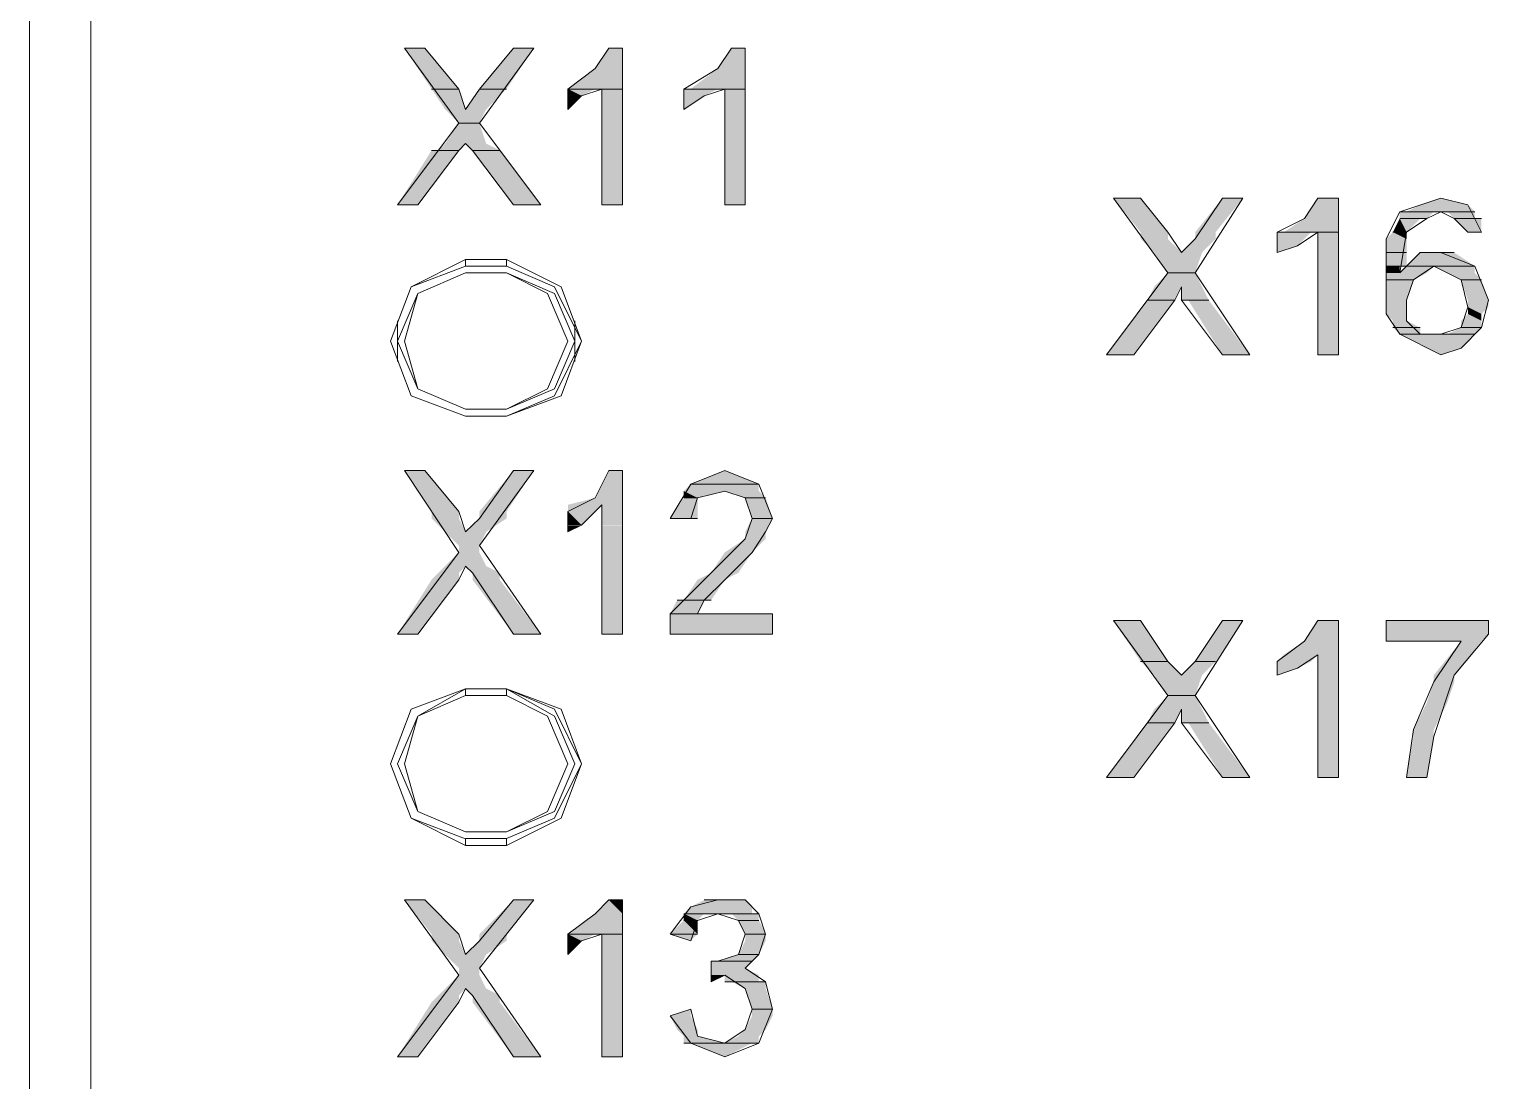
# Model space of a CAD drawing. Header units: millimetres. Extents: x 41 to 1635, y 11 to 1528.
# Drawn here: x 952.25 to 964.46, y 1126.95 to 1135.68 of the extents above; entities that cross this region are included whole.
import ezdxf

# ---------------------------------------------------------------- set-up
doc = ezdxf.new("R2010")
doc.units = ezdxf.units.MM
doc.header["$LTSCALE"] = 8
for name, color, linetype in [('Layer1', 3, 'CONTINUOUS'), ('PDF_Geometry', 7, 'CONTINUOUS'), ('PDF_Solid Fills', 7, 'CONTINUOUS')]:
    doc.layers.add(name, color=color, linetype=linetype)

# ---------------------------------------------------------------- blocks, each defined once
blk = doc.blocks.new('28SS211R')
at = {"layer": 'PDF_Geometry', "lineweight": 9}
for points in [[(0.177, 0.185), (0.177, -90.174), (45.384, -90.174), (45.894, -90.174)], [(45.894, -0.269), (-0.333, -0.269), (-0.333, -89.721)], [(3.292, -65.814), (2.839, -65.644), (2.669, -65.191), (2.839, -64.738), (3.292, -64.511), (3.292, -64.568)], [(3.292, -64.568), (2.839, -64.738), (2.669, -65.191), (2.839, -65.644), (3.292, -65.814)], [(3.292, -64.511), (3.632, -64.511), (3.632, -64.568)], [(3.632, -64.568), (3.292, -64.568)], [(3.632, -64.568), (4.029, -64.738), (4.255, -65.191), (4.029, -65.644), (3.632, -65.814), (4.086, -65.644), (4.255, -65.191), (4.086, -64.738), (3.632, -64.511)], [(3.292, -64.624), (3.292, -64.624)], [(3.632, -64.624), (3.632, -64.624)], [(2.726, -65.361), (2.726, -65.021)], [(4.199, -65.361), (4.199, -65.021)], [(3.292, -65.757), (3.292, -65.757)], [(3.632, -65.757), (3.632, -65.757)], [(3.292, -65.814), (3.292, -65.814)], [(3.632, -65.814), (3.632, -65.814)], [(11.564, -67.684), (10.94, -67.684), (10.94, -67.514), (11.79, -67.514), (11.79, -67.627), (11.507, -67.967), (11.337, -68.477)], [(11.564, -67.684), (11.337, -68.023), (11.167, -68.42), (11.11, -68.817), (11.28, -68.817), (11.337, -68.477)], [(3.292, -69.383), (2.839, -69.157), (2.669, -68.703), (2.839, -68.25), (3.292, -68.08), (3.292, -68.137)], [(3.292, -69.27), (2.896, -69.1), (2.726, -68.703), (2.896, -68.307), (3.292, -68.08), (2.839, -68.25), (2.669, -68.703), (2.839, -69.157), (3.292, -69.327)], [(3.632, -68.137), (3.632, -68.08), (3.292, -68.08)], [(3.292, -68.08), (3.292, -68.08)], [(3.632, -68.08), (3.632, -68.08)], [(3.632, -68.08), (4.086, -68.25), (4.255, -68.703), (4.086, -69.157), (3.632, -69.383), (3.632, -69.327)], [(3.632, -69.326), (4.029, -69.157), (4.255, -68.703), (4.029, -68.25), (3.632, -68.08)], [(3.632, -68.137), (3.972, -68.307), (4.142, -68.703), (3.972, -69.1), (3.632, -69.27), (4.029, -69.1), (4.199, -68.703), (4.029, -68.307), (3.632, -68.08)], [(3.292, -68.137), (2.896, -68.307), (2.783, -68.703), (2.896, -69.1), (3.292, -69.27)], [(3.632, -68.137), (3.292, -68.137)], [(3.292, -69.27), (3.292, -69.27)], [(3.292, -69.326), (3.632, -69.326)], [(3.292, -69.327), (3.292, -69.383), (3.632, -69.383)], [(3.632, -69.27), (3.632, -69.27)], [(5.162, -71.026), (5.445, -71.139), (5.728, -71.026), (5.842, -70.743), (5.785, -70.516), (5.615, -70.403), (5.728, -70.29), (5.785, -70.12), (5.728, -69.95), (5.615, -69.836), (5.388, -69.836), (5.162, -69.893), (4.992, -70.12), (5.162, -70.176), (5.219, -70.006), (5.388, -69.95), (5.558, -70.006), (5.615, -70.12), (5.558, -70.29), (5.388, -70.346), (5.332, -70.346), (5.332, -70.516), (5.445, -70.46), (5.615, -70.573), (5.672, -70.743), (5.615, -70.913)], [(5.615, -70.913), (5.445, -71.026), (5.219, -70.969), (5.162, -70.743), (4.992, -70.799), (5.162, -71.026)]]:
    blk.add_lwpolyline(points, dxfattribs=at)
for points in [[(2.896, -64.058), (3.236, -63.605), (3.292, -63.548), (3.349, -63.605), (3.689, -64.058), (3.916, -64.058), (3.406, -63.378), (3.859, -62.755), (3.689, -62.755), (3.406, -63.095), (3.292, -63.265), (3.236, -63.095), (2.952, -62.755), (2.783, -62.755), (3.236, -63.378), (2.726, -64.058)], [(2.783, -62.755), (2.952, -62.755)], [(3.689, -62.755), (3.859, -62.755)], [(4.595, -62.755), (4.482, -62.755), (4.369, -62.925), (4.142, -63.095), (4.142, -63.265), (4.255, -63.152), (4.425, -63.095), (4.425, -64.058), (4.595, -64.058)], [(4.482, -62.755), (4.595, -62.755)], [(5.615, -62.755), (5.502, -62.755), (5.388, -62.925), (5.105, -63.095), (5.105, -63.265), (5.275, -63.152), (5.445, -63.095), (5.445, -64.058), (5.615, -64.058)], [(5.502, -62.755), (5.615, -62.755)], [(3.009, -63.095), (3.236, -63.095)], [(3.009, -63.095), (3.236, -63.095)], [(3.406, -63.095), (3.632, -63.095)], [(3.406, -63.095), (3.632, -63.095)], [(4.142, -63.095), (4.369, -63.095)], [(4.142, -63.095), (4.425, -63.095), (4.369, -63.095)], [(4.425, -63.095), (4.595, -63.095)], [(4.425, -63.095), (4.595, -63.095)], [(5.162, -63.095), (5.105, -63.095), (5.388, -63.095)], [(5.162, -63.095), (5.445, -63.095), (5.388, -63.095)], [(5.445, -63.095), (5.615, -63.095)], [(5.445, -63.095), (5.615, -63.095)], [(3.236, -63.378), (3.406, -63.378)], [(3.236, -63.378), (3.406, -63.378)], [(3.066, -63.605), (3.009, -63.605), (3.236, -63.605)], [(3.066, -63.605), (3.236, -63.605)], [(3.349, -63.605), (3.576, -63.605)], [(3.349, -63.605), (3.576, -63.605)], [(2.726, -64.058), (2.896, -64.058)], [(3.689, -64.058), (3.916, -64.058)], [(4.425, -64.058), (4.595, -64.058)], [(5.445, -64.058), (5.615, -64.058)], [(8.844, -65.304), (9.184, -64.851), (9.241, -64.738), (9.241, -64.851), (9.581, -65.304), (9.807, -65.304), (9.354, -64.624), (9.751, -64.001), (9.581, -64.001), (9.354, -64.341), (9.241, -64.455), (9.127, -64.285), (8.901, -64.001), (8.674, -64.001), (9.127, -64.624), (8.618, -65.304)], [(8.674, -64.001), (8.901, -64.001)], [(9.581, -64.001), (9.751, -64.001)], [(10.544, -64.001), (10.374, -64.001), (10.261, -64.171), (10.034, -64.285), (10.034, -64.455), (10.204, -64.398), (10.374, -64.285), (10.374, -65.304), (10.544, -65.304)], [(10.374, -64.001), (10.544, -64.001)], [(11.62, -64.058), (11.394, -64.001), (11.054, -64.115), (10.94, -64.341), (10.94, -64.681), (10.94, -64.964), (11.054, -65.134), (11.394, -65.304), (11.564, -65.248), (11.733, -65.078), (11.79, -64.851), (11.677, -64.568), (11.394, -64.455), (11.224, -64.455), (11.054, -64.624), (11.11, -64.285), (11.28, -64.171), (11.394, -64.115), (11.507, -64.171), (11.62, -64.285), (11.733, -64.285)], [(11.11, -64.115), (11.054, -64.115), (11.337, -64.115)], [(11.054, -64.171), (11.224, -64.171)], [(11.054, -64.171), (11.28, -64.171), (11.224, -64.171)], [(11.11, -64.115), (11.394, -64.115), (11.337, -64.115)], [(11.394, -64.115), (11.677, -64.115)], [(11.394, -64.115), (11.677, -64.115)], [(11.507, -64.171), (11.733, -64.171)], [(11.507, -64.171), (11.733, -64.171)], [(10.091, -64.285), (10.034, -64.285), (10.317, -64.285)], [(10.091, -64.285), (10.374, -64.285), (10.317, -64.285)], [(10.374, -64.285), (10.544, -64.285)], [(10.374, -64.285), (10.544, -64.285)], [(10.997, -64.285), (11.11, -64.285)], [(10.997, -64.285), (11.11, -64.285)], [(10.997, -64.285), (11.11, -64.285)], [(10.997, -64.285), (11.11, -64.285)], [(11.62, -64.285), (11.677, -64.285)], [(11.62, -64.285), (11.733, -64.285), (11.677, -64.285)], [(11.62, -64.285), (11.677, -64.285), (11.62, -64.285)], [(10.94, -64.454), (11.11, -64.454)], [(10.94, -64.454), (11.11, -64.454)], [(11.394, -64.454), (11.224, -64.454), (11.507, -64.454)], [(10.94, -64.568), (11.054, -64.568)], [(10.94, -64.568), (11.11, -64.568), (11.054, -64.568)], [(11.11, -64.568), (11.677, -64.568)], [(11.11, -64.568), (11.677, -64.568)], [(11.167, -64.681), (11.337, -64.568), (11.563, -64.681), (11.62, -64.908), (11.563, -65.078), (11.394, -65.134), (11.224, -65.134), (11.11, -65.021), (11.11, -64.851)], [(3.292, -65.757), (2.896, -65.587), (2.783, -65.191), (2.896, -64.794), (3.292, -64.624), (2.896, -64.794), (2.726, -65.191), (2.896, -65.587)], [(3.292, -64.624), (3.632, -64.624)], [(3.632, -64.624), (3.972, -64.794), (4.142, -65.191), (3.972, -65.588), (3.632, -65.757), (4.029, -65.588), (4.199, -65.191), (4.029, -64.794)], [(9.127, -64.624), (9.354, -64.624)], [(9.127, -64.624), (9.354, -64.624)], [(10.94, -64.681), (11.167, -64.681)], [(10.94, -64.681), (11.167, -64.681)], [(10.94, -64.681), (11.167, -64.681)], [(10.94, -64.681), (11.167, -64.681)], [(11.564, -64.681), (11.733, -64.681)], [(11.564, -64.681), (11.733, -64.681)], [(11.564, -64.681), (11.733, -64.681)], [(11.564, -64.681), (11.733, -64.681)], [(8.958, -64.851), (9.184, -64.851)], [(8.958, -64.851), (9.184, -64.851)], [(9.241, -64.851), (9.467, -64.851)], [(9.241, -64.851), (9.467, -64.851)], [(10.997, -65.078), (11.224, -65.078)], [(10.997, -65.078), (11.224, -65.078)], [(11.054, -65.134), (11.337, -65.134)], [(11.054, -65.134), (11.337, -65.134)], [(11.054, -65.134), (11.394, -65.134)], [(11.054, -65.134), (11.394, -65.134)], [(11.45, -65.134), (11.394, -65.134), (11.677, -65.134)], [(11.394, -65.134), (11.677, -65.134)], [(11.394, -65.134), (11.677, -65.134)], [(11.45, -65.134), (11.677, -65.134)], [(11.564, -65.078), (11.733, -65.078)], [(11.564, -65.078), (11.733, -65.078)], [(8.618, -65.304), (8.844, -65.304)], [(9.581, -65.304), (9.807, -65.304)], [(10.374, -65.304), (10.544, -65.304)], [(3.632, -65.757), (3.292, -65.757)], [(3.632, -65.814), (3.292, -65.814)], [(2.896, -67.627), (3.236, -67.174), (3.292, -67.06), (3.349, -67.117), (3.689, -67.627), (3.916, -67.627), (3.406, -66.89), (3.859, -66.267), (3.689, -66.267), (3.406, -66.664), (3.292, -66.777), (3.236, -66.607), (2.952, -66.267), (2.783, -66.267), (3.236, -66.947), (2.726, -67.627)], [(2.783, -66.267), (2.952, -66.267)], [(3.689, -66.267), (3.859, -66.267)], [(4.595, -66.267), (4.482, -66.267), (4.369, -66.494), (4.142, -66.607), (4.142, -66.777), (4.255, -66.721), (4.425, -66.551), (4.425, -67.627), (4.595, -67.627)], [(4.482, -66.267), (4.595, -66.267)], [(5.219, -67.457), (5.275, -67.344), (5.445, -67.174), (5.672, -66.947), (5.785, -66.777), (5.842, -66.664), (5.728, -66.381), (5.445, -66.267), (5.162, -66.381), (4.992, -66.664), (5.162, -66.664), (5.219, -66.494), (5.445, -66.437), (5.615, -66.494), (5.672, -66.664), (5.615, -66.834), (5.332, -67.117), (5.105, -67.344), (4.992, -67.457), (4.992, -67.627), (5.842, -67.627), (5.842, -67.457)], [(5.162, -66.381), (5.728, -66.381)], [(5.162, -66.381), (5.728, -66.381)], [(5.105, -66.494), (5.219, -66.494)], [(5.105, -66.494), (5.219, -66.494)], [(5.615, -66.494), (5.785, -66.494)], [(5.615, -66.494), (5.785, -66.494)], [(4.992, -66.664), (5.219, -66.664)], [(4.992, -66.664), (5.219, -66.664)], [(4.992, -66.664), (5.162, -66.664)], [(4.992, -66.664), (5.219, -66.664), (5.162, -66.664)], [(4.992, -66.664), (5.162, -66.664)], [(5.672, -66.664), (5.842, -66.664)], [(5.672, -66.664), (5.842, -66.664)], [(5.672, -66.664), (5.842, -66.664)], [(5.672, -66.664), (5.842, -66.664)], [(5.672, -66.664), (5.842, -66.664)], [(5.672, -66.664), (5.842, -66.664)], [(5.105, -67.344), (5.049, -67.344), (5.275, -67.344)], [(5.105, -67.344), (5.332, -67.344), (5.275, -67.344)], [(4.992, -67.457), (5.842, -67.457)], [(4.992, -67.457), (5.842, -67.457)], [(5.219, -67.457), (5.842, -67.457)], [(2.726, -67.627), (2.896, -67.627)], [(3.689, -67.627), (3.916, -67.627)], [(4.425, -67.627), (4.595, -67.627)], [(4.992, -67.627), (5.842, -67.627)], [(8.844, -68.817), (9.184, -68.363), (9.241, -68.25), (9.241, -68.363), (9.581, -68.817), (9.807, -68.817), (9.354, -68.137), (9.751, -67.514), (9.581, -67.514), (9.354, -67.854), (9.241, -67.967), (9.127, -67.854), (8.901, -67.514), (8.674, -67.514), (9.127, -68.137), (8.618, -68.817)], [(8.674, -67.514), (8.901, -67.514)], [(9.581, -67.514), (9.751, -67.514)], [(10.544, -67.514), (10.374, -67.514), (10.261, -67.684), (10.034, -67.854), (10.034, -67.967), (10.204, -67.91), (10.374, -67.797), (10.374, -68.817), (10.544, -68.817)], [(10.374, -67.514), (10.544, -67.514)], [(10.94, -67.514), (11.79, -67.514)], [(10.94, -67.684), (11.563, -67.684)], [(8.901, -67.854), (9.127, -67.854)], [(8.901, -67.854), (9.127, -67.854)], [(9.354, -67.854), (9.524, -67.854)], [(9.354, -67.854), (9.524, -67.854)], [(3.292, -68.08), (3.632, -68.08)], [(9.127, -68.137), (9.354, -68.137)], [(9.127, -68.137), (9.354, -68.137)], [(8.958, -68.363), (9.184, -68.363)], [(8.958, -68.363), (9.184, -68.363)], [(9.241, -68.363), (9.467, -68.363)], [(9.241, -68.363), (9.467, -68.363)], [(8.618, -68.817), (8.844, -68.817)], [(9.581, -68.817), (9.807, -68.817)], [(10.374, -68.817), (10.544, -68.817)], [(11.11, -68.817), (11.28, -68.817)], [(3.632, -69.27), (3.292, -69.27)], [(2.896, -71.139), (3.236, -70.686), (3.292, -70.573), (3.349, -70.629), (3.689, -71.139), (3.916, -71.139), (3.406, -70.403), (3.859, -69.836), (3.689, -69.836), (3.406, -70.176), (3.292, -70.29), (3.236, -70.12), (2.952, -69.836), (2.783, -69.836), (3.236, -70.46), (2.726, -71.139)], [(2.783, -69.836), (2.952, -69.836)], [(3.689, -69.836), (3.859, -69.836)], [(4.595, -69.836), (4.482, -69.836), (4.369, -69.95), (4.142, -70.12), (4.142, -70.29), (4.255, -70.176), (4.425, -70.12), (4.425, -71.139), (4.595, -71.139)], [(4.482, -69.836), (4.595, -69.836)], [(5.105, -69.95), (5.275, -69.95)], [(5.105, -69.95), (5.388, -69.95), (5.275, -69.95)], [(5.388, -69.836), (5.275, -69.836), (5.615, -69.836)], [(5.388, -69.95), (5.728, -69.95)], [(5.388, -69.95), (5.728, -69.95)], [(5.105, -70.006), (5.219, -70.006)], [(5.105, -70.006), (5.219, -70.006)], [(5.558, -70.006), (5.728, -70.006)], [(5.558, -70.006), (5.728, -70.006)], [(4.142, -70.12), (4.369, -70.12)], [(4.142, -70.12), (4.425, -70.12), (4.369, -70.12)], [(4.425, -70.12), (4.595, -70.12)], [(4.425, -70.12), (4.595, -70.12)], [(4.992, -70.12), (5.219, -70.12)], [(4.992, -70.12), (5.219, -70.12)], [(4.992, -70.12), (5.219, -70.12)], [(4.992, -70.12), (5.219, -70.12)], [(5.615, -70.12), (5.785, -70.12)], [(5.615, -70.12), (5.785, -70.12)], [(5.615, -70.12), (5.785, -70.12)], [(5.615, -70.12), (5.785, -70.12)], [(5.558, -70.29), (5.728, -70.29)], [(5.558, -70.29), (5.728, -70.29)], [(5.332, -70.346), (5.388, -70.346)], [(5.388, -70.346), (5.672, -70.346)], [(5.388, -70.346), (5.672, -70.346)], [(5.445, -70.516), (5.785, -70.516)], [(5.445, -70.516), (5.785, -70.516)], [(5.672, -70.743), (5.842, -70.743)], [(5.672, -70.743), (5.842, -70.743)], [(5.672, -70.743), (5.842, -70.743)], [(5.672, -70.743), (5.842, -70.743)], [(5.105, -71.026), (5.728, -71.026)], [(5.105, -71.026), (5.728, -71.026)], [(5.105, -71.026), (5.672, -71.026)], [(5.105, -71.026), (5.728, -71.026), (5.672, -71.026)], [(2.726, -71.139), (2.896, -71.139)], [(3.689, -71.139), (3.916, -71.139)], [(4.425, -71.139), (4.595, -71.139)]]:
    blk.add_lwpolyline(points, close=True, dxfattribs=at)
at = {"layer": 'PDF_Solid Fills', "lineweight": 9, "transparency": 33554559}
for points in [[(2.783, -62.755), (3.009, -63.095), (3.236, -63.095)], [(2.783, -62.755), (2.952, -62.755), (3.236, -63.095)], [(3.689, -62.755), (3.406, -63.095), (3.632, -63.095)], [(3.689, -62.755), (3.859, -62.755), (3.632, -63.095)], [(4.482, -62.755), (4.369, -62.925), (4.595, -62.925)], [(4.482, -62.755), (4.595, -62.755), (4.595, -62.925)], [(5.502, -62.755), (5.388, -62.925), (5.615, -62.925)], [(5.502, -62.755), (5.615, -62.755), (5.615, -62.925)], [(4.369, -62.925), (4.142, -63.095), (4.595, -63.095)], [(4.369, -62.925), (4.595, -62.925), (4.595, -63.095)], [(5.388, -62.925), (5.162, -63.095), (5.615, -63.095)], [(5.388, -62.925), (5.615, -62.925), (5.615, -63.095)], [(3.009, -63.095), (3.122, -63.265), (3.292, -63.265)], [(3.009, -63.095), (3.236, -63.095), (3.292, -63.265)], [(3.406, -63.095), (3.292, -63.265), (3.462, -63.265)], [(3.406, -63.095), (3.632, -63.095), (3.462, -63.265)], [(4.142, -63.095), (4.142, -63.151), (4.255, -63.151)], [(4.142, -63.095), (4.369, -63.095), (4.255, -63.151)], [(4.425, -63.095), (4.425, -63.151), (4.595, -63.151)], [(4.425, -63.095), (4.595, -63.095), (4.595, -63.151)], [(5.105, -63.095), (5.105, -63.151), (5.275, -63.151)], [(5.105, -63.095), (5.388, -63.095), (5.275, -63.151)], [(5.445, -63.095), (5.445, -63.151), (5.615, -63.151)], [(5.445, -63.095), (5.615, -63.095), (5.615, -63.151)], [(4.142, -63.151), (4.255, -63.151), (4.142, -63.265)], [(4.425, -63.151), (4.425, -63.265), (4.595, -63.265)], [(4.425, -63.151), (4.595, -63.151), (4.595, -63.265)], [(5.105, -63.151), (5.275, -63.151), (5.105, -63.265)], [(5.445, -63.151), (5.445, -63.265), (5.615, -63.265)], [(5.445, -63.151), (5.615, -63.151), (5.615, -63.265)], [(3.122, -63.265), (3.236, -63.378), (3.406, -63.378)], [(3.122, -63.265), (3.462, -63.265), (3.406, -63.378)], [(4.425, -63.265), (4.425, -64.058), (4.595, -64.058)], [(4.425, -63.265), (4.595, -63.265), (4.595, -64.058)], [(5.445, -63.265), (5.445, -64.058), (5.615, -64.058)], [(5.445, -63.265), (5.615, -63.265), (5.615, -64.058)], [(3.236, -63.378), (3.122, -63.548), (3.462, -63.548)], [(3.236, -63.378), (3.406, -63.378), (3.462, -63.548)], [(3.009, -63.605), (2.726, -64.058), (2.896, -64.058)], [(3.009, -63.605), (3.236, -63.605), (2.896, -64.058)], [(3.122, -63.548), (3.066, -63.605), (3.236, -63.605)], [(3.122, -63.548), (3.292, -63.548), (3.236, -63.605)], [(3.292, -63.548), (3.349, -63.605), (3.576, -63.605)], [(3.292, -63.548), (3.462, -63.548), (3.576, -63.605)], [(3.349, -63.605), (3.689, -64.058), (3.916, -64.058)], [(3.349, -63.605), (3.576, -63.605), (3.916, -64.058)], [(8.674, -64.001), (8.901, -64.285), (9.127, -64.285)], [(8.674, -64.001), (8.901, -64.001), (9.127, -64.285)], [(9.581, -64.001), (9.354, -64.285), (9.524, -64.285)], [(9.581, -64.001), (9.751, -64.001), (9.524, -64.285)], [(10.374, -64.001), (10.261, -64.171), (10.544, -64.171)], [(10.374, -64.001), (10.544, -64.001), (10.544, -64.171)], [(11.224, -64.058), (11.11, -64.115), (11.677, -64.115)], [(11.394, -64.001), (11.224, -64.058), (11.62, -64.058)], [(11.224, -64.058), (11.62, -64.058), (11.677, -64.115)], [(10.261, -64.171), (10.091, -64.285), (10.544, -64.285)], [(10.261, -64.171), (10.544, -64.171), (10.544, -64.285)], [(11.054, -64.171), (10.997, -64.285), (11.11, -64.285)], [(11.054, -64.115), (11.054, -64.171), (11.28, -64.171)], [(11.054, -64.115), (11.337, -64.115), (11.28, -64.171)], [(11.054, -64.171), (11.224, -64.171), (11.11, -64.285)], [(11.45, -64.115), (11.507, -64.171), (11.677, -64.171)], [(11.45, -64.115), (11.677, -64.115), (11.677, -64.171)], [(11.507, -64.171), (11.62, -64.285), (11.733, -64.285)], [(11.507, -64.171), (11.733, -64.171), (11.733, -64.285)], [(8.901, -64.285), (8.901, -64.341), (9.127, -64.341)], [(8.901, -64.285), (9.127, -64.285), (9.127, -64.341)], [(9.354, -64.285), (9.354, -64.341), (9.524, -64.341)], [(9.354, -64.285), (9.524, -64.285), (9.524, -64.341)], [(10.034, -64.285), (10.034, -64.398), (10.204, -64.398)], [(10.034, -64.285), (10.317, -64.285), (10.204, -64.398)], [(10.374, -64.285), (10.374, -64.398), (10.544, -64.398)], [(10.374, -64.285), (10.544, -64.285), (10.544, -64.398)], [(10.997, -64.285), (10.94, -64.341), (11.11, -64.341)], [(10.997, -64.285), (11.11, -64.285), (11.11, -64.341)], [(8.901, -64.341), (9.014, -64.454), (9.241, -64.454)], [(8.901, -64.341), (9.127, -64.341), (9.241, -64.454)], [(9.014, -64.454), (9.127, -64.624), (9.354, -64.624)], [(9.014, -64.454), (9.411, -64.454), (9.354, -64.624)], [(9.354, -64.341), (9.241, -64.454), (9.411, -64.454)], [(9.354, -64.341), (9.524, -64.341), (9.411, -64.454)], [(10.034, -64.398), (10.204, -64.398), (10.034, -64.454)], [(10.374, -64.398), (10.374, -64.454), (10.544, -64.454)], [(10.374, -64.398), (10.544, -64.398), (10.544, -64.454)], [(10.374, -64.454), (10.374, -65.304), (10.544, -65.304)], [(10.374, -64.454), (10.544, -64.454), (10.544, -65.304)], [(10.94, -64.341), (10.94, -64.454), (11.11, -64.454)], [(10.94, -64.341), (11.11, -64.341), (11.11, -64.454)], [(10.94, -64.454), (10.94, -64.568), (11.11, -64.568)], [(10.94, -64.454), (11.11, -64.454), (11.11, -64.568)], [(11.224, -64.454), (11.11, -64.568), (11.677, -64.568)], [(11.224, -64.454), (11.507, -64.454), (11.677, -64.568)], [(10.94, -64.568), (10.94, -64.624), (11.054, -64.624)], [(10.94, -64.568), (11.054, -64.568), (11.054, -64.624)], [(11.11, -64.568), (11.054, -64.624), (11.28, -64.624)], [(11.11, -64.568), (11.337, -64.568), (11.28, -64.624)], [(11.337, -64.568), (11.45, -64.624), (11.677, -64.624)], [(11.337, -64.568), (11.677, -64.568), (11.677, -64.624)], [(9.127, -64.624), (9.014, -64.738), (9.411, -64.738)], [(9.127, -64.624), (9.354, -64.624), (9.411, -64.738)], [(10.94, -64.624), (10.94, -64.681), (11.167, -64.681)], [(10.94, -64.624), (11.28, -64.624), (11.167, -64.681)], [(10.94, -64.681), (10.94, -64.851), (11.11, -64.851)], [(10.94, -64.681), (11.167, -64.681), (11.11, -64.851)], [(11.45, -64.624), (11.564, -64.681), (11.733, -64.681)], [(11.45, -64.624), (11.677, -64.624), (11.733, -64.681)], [(11.564, -64.681), (11.62, -64.851), (11.79, -64.851)], [(11.564, -64.681), (11.733, -64.681), (11.79, -64.851)], [(9.014, -64.738), (8.958, -64.851), (9.184, -64.851)], [(9.014, -64.738), (9.241, -64.738), (9.184, -64.851)], [(9.241, -64.738), (9.241, -64.851), (9.467, -64.851)], [(9.241, -64.738), (9.411, -64.738), (9.467, -64.851)], [(8.958, -64.851), (8.618, -65.304), (8.844, -65.304)], [(8.958, -64.851), (9.184, -64.851), (8.844, -65.304)], [(9.297, -64.851), (9.581, -65.304), (9.807, -65.304)], [(9.297, -64.851), (9.467, -64.851), (9.807, -65.304)], [(10.94, -64.851), (10.94, -64.908), (11.11, -64.908)], [(10.94, -64.851), (11.11, -64.851), (11.11, -64.908)], [(10.94, -64.908), (10.94, -64.964), (11.11, -64.964)], [(10.94, -64.908), (11.11, -64.908), (11.11, -64.964)], [(11.62, -64.851), (11.62, -64.908), (11.79, -64.908)], [(11.62, -64.851), (11.79, -64.851), (11.79, -64.908)], [(11.62, -64.908), (11.62, -64.964), (11.733, -64.964)], [(11.62, -64.908), (11.79, -64.908), (11.733, -64.964)], [(10.94, -64.964), (10.997, -65.021), (11.11, -65.021)], [(10.94, -64.964), (11.11, -64.964), (11.11, -65.021)], [(10.997, -65.021), (10.997, -65.078), (11.224, -65.078)], [(10.997, -65.021), (11.11, -65.021), (11.224, -65.078)], [(11.62, -64.964), (11.564, -65.021), (11.733, -65.021)], [(11.564, -65.021), (11.564, -65.078), (11.733, -65.078)], [(11.564, -65.021), (11.733, -65.021), (11.733, -65.078)], [(11.62, -64.964), (11.733, -64.964), (11.733, -65.021)], [(10.997, -65.078), (11.054, -65.134), (11.224, -65.134)], [(10.997, -65.078), (11.224, -65.078), (11.224, -65.134)], [(11.054, -65.134), (11.28, -65.248), (11.563, -65.248)], [(11.054, -65.134), (11.677, -65.134), (11.563, -65.248)], [(11.564, -65.078), (11.45, -65.134), (11.677, -65.134)], [(11.564, -65.078), (11.733, -65.078), (11.677, -65.134)], [(11.28, -65.248), (11.563, -65.248), (11.394, -65.304)], [(2.783, -66.267), (3.009, -66.607), (3.236, -66.607)], [(2.783, -66.267), (2.952, -66.267), (3.236, -66.607)], [(3.689, -66.267), (3.406, -66.607), (3.632, -66.607)], [(3.689, -66.267), (3.859, -66.267), (3.632, -66.607)], [(4.482, -66.267), (4.369, -66.494), (4.595, -66.494)], [(4.482, -66.267), (4.595, -66.267), (4.595, -66.494)], [(5.445, -66.267), (5.162, -66.381), (5.728, -66.381)], [(5.162, -66.381), (5.105, -66.437), (5.728, -66.437)], [(5.162, -66.381), (5.728, -66.381), (5.728, -66.437)], [(4.369, -66.494), (4.142, -66.551), (4.595, -66.551)], [(4.369, -66.494), (4.595, -66.494), (4.595, -66.551)], [(5.105, -66.494), (4.992, -66.664), (5.219, -66.664)], [(5.105, -66.437), (5.105, -66.494), (5.219, -66.494)], [(5.105, -66.437), (5.445, -66.437), (5.219, -66.494)], [(5.105, -66.494), (5.219, -66.494), (5.219, -66.664)], [(5.445, -66.437), (5.615, -66.494), (5.785, -66.494)], [(5.445, -66.437), (5.728, -66.437), (5.785, -66.494)], [(5.615, -66.494), (5.672, -66.664), (5.842, -66.664)], [(5.615, -66.494), (5.785, -66.494), (5.842, -66.664)], [(3.009, -66.607), (3.009, -66.664), (3.236, -66.664)], [(3.009, -66.607), (3.236, -66.607), (3.236, -66.664)], [(3.406, -66.607), (3.406, -66.664), (3.632, -66.664)], [(3.406, -66.607), (3.632, -66.607), (3.632, -66.664)], [(4.142, -66.551), (4.142, -66.607), (4.369, -66.607)], [(4.142, -66.551), (4.425, -66.551), (4.369, -66.607)], [(4.142, -66.607), (4.142, -66.72), (4.255, -66.72)], [(4.142, -66.607), (4.369, -66.607), (4.255, -66.72)], [(4.425, -66.551), (4.425, -66.607), (4.595, -66.607)], [(4.425, -66.551), (4.595, -66.551), (4.595, -66.607)], [(4.425, -66.607), (4.425, -66.72), (4.595, -66.72)], [(4.425, -66.607), (4.595, -66.607), (4.595, -66.72)], [(3.009, -66.664), (3.122, -66.777), (3.292, -66.777)], [(3.009, -66.664), (3.236, -66.664), (3.292, -66.777)], [(3.122, -66.777), (3.236, -66.891), (3.406, -66.891)], [(3.122, -66.777), (3.462, -66.777), (3.406, -66.891)], [(3.406, -66.664), (3.292, -66.777), (3.462, -66.777)], [(3.406, -66.664), (3.632, -66.664), (3.462, -66.777)], [(4.142, -66.721), (4.255, -66.721), (4.142, -66.777)], [(4.425, -66.721), (4.425, -66.777), (4.595, -66.777)], [(4.425, -66.721), (4.595, -66.721), (4.595, -66.777)], [(4.425, -66.777), (4.425, -67.627), (4.595, -67.627)], [(4.425, -66.777), (4.595, -66.777), (4.595, -67.627)], [(5.672, -66.664), (5.615, -66.777), (5.785, -66.777)], [(5.615, -66.777), (5.615, -66.834), (5.785, -66.834)], [(5.615, -66.777), (5.785, -66.777), (5.785, -66.834)], [(5.672, -66.664), (5.842, -66.664), (5.785, -66.777)], [(3.236, -66.891), (3.236, -66.947), (3.406, -66.947)], [(3.236, -66.891), (3.406, -66.891), (3.406, -66.947)], [(5.615, -66.834), (5.445, -66.947), (5.672, -66.947)], [(5.615, -66.834), (5.785, -66.834), (5.672, -66.947)], [(3.236, -66.947), (3.122, -67.06), (3.462, -67.06)], [(3.236, -66.947), (3.406, -66.947), (3.462, -67.06)], [(5.445, -66.947), (5.332, -67.117), (5.558, -67.117)], [(5.445, -66.947), (5.672, -66.947), (5.558, -67.117)], [(3.066, -67.117), (3.009, -67.174), (3.236, -67.174)], [(3.122, -67.06), (3.066, -67.117), (3.236, -67.117)], [(3.066, -67.117), (3.236, -67.117), (3.236, -67.174)], [(3.122, -67.06), (3.292, -67.06), (3.236, -67.117)], [(3.292, -67.06), (3.349, -67.117), (3.576, -67.117)], [(3.292, -67.06), (3.462, -67.06), (3.576, -67.117)], [(3.349, -67.117), (3.349, -67.174), (3.576, -67.174)], [(3.349, -67.117), (3.576, -67.117), (3.576, -67.174)], [(5.332, -67.117), (5.219, -67.174), (5.445, -67.174)], [(5.332, -67.117), (5.558, -67.117), (5.445, -67.174)], [(3.009, -67.174), (2.726, -67.627), (2.896, -67.627)], [(3.009, -67.174), (3.236, -67.174), (2.896, -67.627)], [(3.349, -67.174), (3.689, -67.627), (3.916, -67.627)], [(3.349, -67.174), (3.576, -67.174), (3.916, -67.627)], [(5.219, -67.174), (5.105, -67.344), (5.332, -67.344)], [(5.219, -67.174), (5.445, -67.174), (5.332, -67.344)], [(5.049, -67.344), (4.992, -67.457), (5.219, -67.457)], [(5.049, -67.344), (5.275, -67.344), (5.219, -67.457)], [(4.992, -67.457), (4.992, -67.627), (5.842, -67.627)], [(4.992, -67.457), (5.842, -67.457), (5.842, -67.627)], [(8.674, -67.514), (8.901, -67.854), (9.127, -67.854)], [(8.674, -67.514), (8.901, -67.514), (9.127, -67.854)], [(9.581, -67.514), (9.354, -67.854), (9.524, -67.854)], [(9.581, -67.514), (9.751, -67.514), (9.524, -67.854)], [(10.374, -67.514), (10.261, -67.684), (10.544, -67.684)], [(10.374, -67.514), (10.544, -67.514), (10.544, -67.684)], [(10.94, -67.514), (10.94, -67.627), (11.79, -67.627)], [(10.94, -67.514), (11.79, -67.514), (11.79, -67.627)], [(10.94, -67.627), (10.94, -67.684), (11.733, -67.684)], [(10.94, -67.627), (11.79, -67.627), (11.733, -67.684)], [(10.261, -67.684), (10.091, -67.797), (10.544, -67.797)], [(10.261, -67.684), (10.544, -67.684), (10.544, -67.797)], [(11.564, -67.684), (11.337, -67.967), (11.507, -67.967)], [(11.564, -67.684), (11.733, -67.684), (11.507, -67.967)], [(8.901, -67.854), (9.014, -67.967), (9.241, -67.967)], [(8.901, -67.854), (9.127, -67.854), (9.241, -67.967)], [(9.354, -67.854), (9.241, -67.967), (9.411, -67.967)], [(9.354, -67.854), (9.524, -67.854), (9.411, -67.967)], [(10.091, -67.797), (10.034, -67.854), (10.317, -67.854)], [(10.034, -67.854), (10.034, -67.91), (10.204, -67.91)], [(10.034, -67.854), (10.317, -67.854), (10.204, -67.91)], [(10.091, -67.797), (10.374, -67.797), (10.317, -67.854)], [(10.374, -67.797), (10.374, -67.854), (10.544, -67.854)], [(10.374, -67.797), (10.544, -67.797), (10.544, -67.854)], [(10.374, -67.854), (10.374, -67.91), (10.544, -67.91)], [(10.374, -67.854), (10.544, -67.854), (10.544, -67.91)], [(9.014, -67.967), (9.127, -68.137), (9.354, -68.137)], [(9.014, -67.967), (9.411, -67.967), (9.354, -68.137)], [(10.034, -67.91), (10.204, -67.91), (10.034, -67.967)], [(10.374, -67.91), (10.374, -67.967), (10.544, -67.967)], [(10.374, -67.91), (10.544, -67.91), (10.544, -67.967)], [(10.374, -67.967), (10.374, -68.817), (10.544, -68.817)], [(10.374, -67.967), (10.544, -67.967), (10.544, -68.817)], [(11.337, -67.967), (11.337, -68.024), (11.507, -68.024)], [(11.337, -67.967), (11.507, -67.967), (11.507, -68.024)], [(11.337, -68.023), (11.28, -68.193), (11.45, -68.193)], [(11.337, -68.023), (11.507, -68.023), (11.45, -68.193)], [(9.127, -68.137), (9.014, -68.25), (9.411, -68.25)], [(9.127, -68.137), (9.354, -68.137), (9.411, -68.25)], [(11.28, -68.193), (11.167, -68.42), (11.337, -68.42)], [(11.28, -68.193), (11.45, -68.193), (11.337, -68.42)], [(8.958, -68.363), (8.618, -68.817), (8.844, -68.817)], [(8.958, -68.363), (9.184, -68.363), (8.844, -68.817)], [(9.014, -68.25), (8.958, -68.363), (9.184, -68.363)], [(9.014, -68.25), (9.241, -68.25), (9.184, -68.363)], [(9.241, -68.25), (9.241, -68.363), (9.467, -68.363)], [(9.241, -68.25), (9.411, -68.25), (9.467, -68.363)], [(9.297, -68.363), (9.581, -68.817), (9.807, -68.817)], [(9.297, -68.363), (9.467, -68.363), (9.807, -68.817)], [(11.167, -68.477), (11.11, -68.817), (11.28, -68.817)], [(11.167, -68.42), (11.167, -68.477), (11.337, -68.477)], [(11.167, -68.42), (11.337, -68.42), (11.337, -68.477)], [(11.167, -68.477), (11.337, -68.477), (11.28, -68.817)], [(2.783, -69.836), (3.009, -70.12), (3.236, -70.12)], [(2.783, -69.836), (2.952, -69.836), (3.236, -70.12)], [(3.689, -69.836), (3.406, -70.12), (3.632, -70.12)], [(3.689, -69.836), (3.859, -69.836), (3.632, -70.12)], [(4.369, -69.95), (4.142, -70.12), (4.595, -70.12)], [(4.482, -69.836), (4.369, -69.95), (4.595, -69.95)], [(4.369, -69.95), (4.595, -69.95), (4.595, -70.12)], [(4.482, -69.836), (4.595, -69.836), (4.595, -69.95)], [(5.162, -69.893), (5.105, -69.95), (5.672, -69.95)], [(5.105, -69.95), (5.105, -70.006), (5.219, -70.006)], [(5.105, -69.95), (5.275, -69.95), (5.219, -70.006)], [(5.275, -69.836), (5.162, -69.893), (5.672, -69.893)], [(5.162, -69.893), (5.672, -69.893), (5.672, -69.95)], [(5.275, -69.836), (5.615, -69.836), (5.672, -69.893)], [(5.502, -69.95), (5.558, -70.006), (5.728, -70.006)], [(5.502, -69.95), (5.728, -69.95), (5.728, -70.006)], [(5.105, -70.006), (4.992, -70.12), (5.219, -70.12)], [(5.105, -70.006), (5.219, -70.006), (5.219, -70.12)], [(5.558, -70.006), (5.615, -70.12), (5.785, -70.12)], [(5.558, -70.006), (5.728, -70.006), (5.785, -70.12)], [(3.009, -70.12), (3.009, -70.176), (3.236, -70.176)], [(3.009, -70.12), (3.236, -70.12), (3.236, -70.176)], [(3.009, -70.176), (3.122, -70.29), (3.292, -70.29)], [(3.009, -70.176), (3.236, -70.176), (3.292, -70.29)], [(3.406, -70.176), (3.292, -70.29), (3.462, -70.29)], [(3.406, -70.12), (3.406, -70.176), (3.632, -70.176)], [(3.406, -70.12), (3.632, -70.12), (3.632, -70.176)], [(3.406, -70.176), (3.632, -70.176), (3.462, -70.29)], [(4.142, -70.12), (4.142, -70.176), (4.255, -70.176)], [(4.142, -70.12), (4.369, -70.12), (4.255, -70.176)], [(4.142, -70.176), (4.255, -70.176), (4.142, -70.29)], [(4.425, -70.12), (4.425, -70.176), (4.595, -70.176)], [(4.425, -70.12), (4.595, -70.12), (4.595, -70.176)], [(4.425, -70.176), (4.425, -70.29), (4.595, -70.29)], [(4.425, -70.176), (4.595, -70.176), (4.595, -70.29)], [(4.992, -70.12), (5.219, -70.12), (5.162, -70.176)], [(5.615, -70.176), (5.558, -70.29), (5.728, -70.29)], [(5.615, -70.12), (5.615, -70.176), (5.785, -70.176)], [(5.615, -70.12), (5.785, -70.12), (5.785, -70.176)], [(5.615, -70.176), (5.785, -70.176), (5.728, -70.29)], [(3.122, -70.29), (3.236, -70.403), (3.406, -70.403)], [(3.122, -70.29), (3.462, -70.29), (3.406, -70.403)], [(4.425, -70.29), (4.425, -71.139), (4.595, -71.139)], [(4.425, -70.29), (4.595, -70.29), (4.595, -71.139)], [(5.558, -70.29), (5.388, -70.346), (5.672, -70.346)], [(5.558, -70.29), (5.728, -70.29), (5.672, -70.346)], [(3.236, -70.403), (3.236, -70.46), (3.406, -70.46)], [(3.236, -70.403), (3.406, -70.403), (3.406, -70.46)], [(5.332, -70.346), (5.332, -70.403), (5.615, -70.403)], [(5.332, -70.346), (5.672, -70.346), (5.615, -70.403)], [(5.332, -70.403), (5.332, -70.46), (5.728, -70.46)], [(5.332, -70.403), (5.615, -70.403), (5.728, -70.46)], [(3.236, -70.46), (3.122, -70.573), (3.462, -70.573)], [(3.236, -70.46), (3.406, -70.46), (3.462, -70.573)], [(5.332, -70.46), (5.445, -70.46), (5.332, -70.516)], [(5.445, -70.46), (5.445, -70.516), (5.728, -70.516)], [(5.445, -70.46), (5.728, -70.46), (5.728, -70.516)], [(5.502, -70.516), (5.615, -70.573), (5.785, -70.573)], [(5.502, -70.516), (5.785, -70.516), (5.785, -70.573)], [(3.009, -70.686), (2.726, -71.139), (2.896, -71.139)], [(3.009, -70.686), (3.236, -70.686), (2.896, -71.139)], [(3.066, -70.629), (3.009, -70.686), (3.236, -70.686)], [(3.122, -70.573), (3.066, -70.629), (3.236, -70.629)], [(3.066, -70.629), (3.236, -70.629), (3.236, -70.686)], [(3.122, -70.573), (3.292, -70.573), (3.236, -70.629)], [(3.292, -70.573), (3.349, -70.629), (3.576, -70.629)], [(3.292, -70.573), (3.462, -70.573), (3.576, -70.629)], [(3.349, -70.629), (3.349, -70.686), (3.576, -70.686)], [(3.349, -70.629), (3.576, -70.629), (3.576, -70.686)], [(3.349, -70.686), (3.689, -71.139), (3.916, -71.139)], [(3.349, -70.686), (3.576, -70.686), (3.916, -71.139)], [(5.615, -70.573), (5.672, -70.743), (5.842, -70.743)], [(5.615, -70.573), (5.785, -70.573), (5.842, -70.743)], [(5.162, -70.743), (4.992, -70.799), (5.162, -70.799)], [(4.992, -70.799), (5.049, -70.913), (5.219, -70.913)], [(4.992, -70.799), (5.162, -70.799), (5.219, -70.913)], [(5.672, -70.799), (5.615, -70.913), (5.785, -70.913)], [(5.672, -70.743), (5.672, -70.799), (5.842, -70.799)], [(5.672, -70.743), (5.842, -70.743), (5.842, -70.799)], [(5.672, -70.799), (5.842, -70.799), (5.785, -70.913)], [(5.049, -70.913), (5.105, -70.969), (5.219, -70.969)], [(5.049, -70.913), (5.219, -70.913), (5.219, -70.969)], [(5.615, -70.913), (5.558, -70.969), (5.728, -70.969)], [(5.615, -70.913), (5.785, -70.913), (5.728, -70.969)], [(5.105, -70.969), (5.105, -71.026), (5.445, -71.026)], [(5.105, -70.969), (5.219, -70.969), (5.445, -71.026)], [(5.162, -71.026), (5.672, -71.026), (5.445, -71.139)], [(5.558, -70.969), (5.445, -71.026), (5.728, -71.026)], [(5.558, -70.969), (5.728, -70.969), (5.728, -71.026)]]:
    blk.add_solid(points, dxfattribs=at)

msp = doc.modelspace()

# ---------------------------------------------------------------- block references
at = {"layer": 'Layer1'}
msp.add_blockref('28SS211R', (952.583, 1198.284), dxfattribs=at)

doc.saveas('drawing.dxf')
